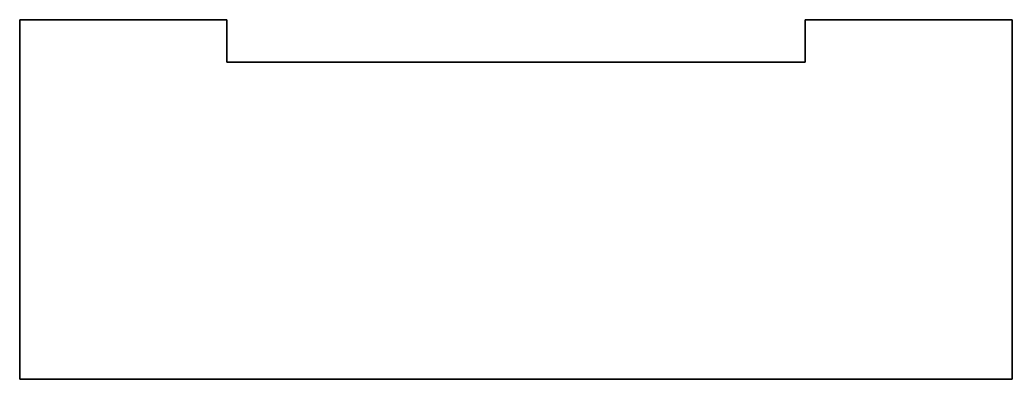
# Model space of a CAD drawing. Header units: inches. Extents: x 0 to 47, y 0 to 17.
import ezdxf

# ---------------------------------------------------------------- set-up
doc = ezdxf.new("R2010")
doc.units = ezdxf.units.IN
doc.header["$MEASUREMENT"] = 0
doc.layers.add('Visible (ANSI)', color=7, linetype='Continuous', lineweight=35)

# ---------------------------------------------------------------- blocks, each defined once
blk = doc.blocks.new('P-BTC-V05-DCR001_Soldadura y Chapas Presión Célula Carga_8_P-BTC-V05-DCR001')
at = {"layer": 'Visible (ANSI)'}
for p, q in [((-23.5, 8.5), (-23.5, -8.5)), ((-23.5, 8.5), (-13.7, 8.5)), ((-13.7, 6.5), (-13.7, 8.5)), ((13.7, 8.5), (23.5, 8.5)), ((13.7, 6.5), (13.7, 8.5)), ((23.5, -8.5), (23.5, 8.5)), ((13.7, 6.5), (-13.7, 6.5)), ((-23.5, -8.5), (23.5, -8.5))]:
    blk.add_line(p, q, dxfattribs=at)

msp = doc.modelspace()

# ---------------------------------------------------------------- block references
msp.add_blockref('P-BTC-V05-DCR001_Soldadura y Chapas Presión Célula Carga_8_P-BTC-V05-DCR001', (23.5, 8.5))

doc.saveas('drawing.dxf')
